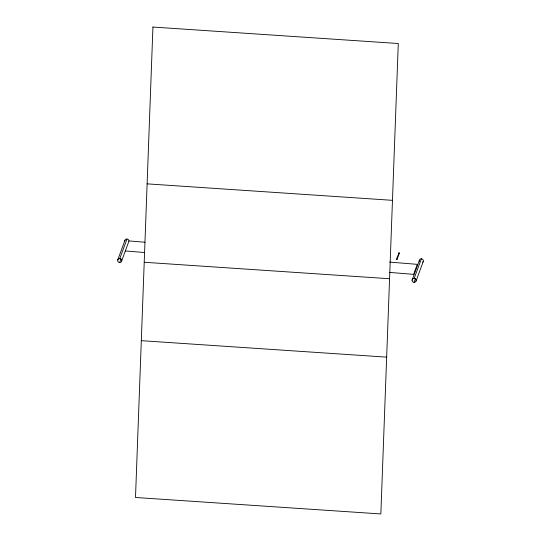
<?xml version="1.0" encoding="UTF-8"?>
<svg xmlns="http://www.w3.org/2000/svg" width="541" height="541" viewBox="0 0 541 541"><rect width="100%" height="100%" fill="white"/><g stroke="black" fill="none" stroke-linecap="round" stroke-linejoin="round"><path stroke-width="0.81" d="M396.31 259.423L396.966 259.633L399.339 253.174L399.116 252.755L396.31 259.423L396.966 259.633M398.69 252.958L399.339 253.174M117.722 259.978L124.937 240.366M119.75 258.659A2.056 1.954 20.2 0 1 121.414 261.716A2.056 1.954 20.2 0 1 117.87 261.479A2.056 1.954 20.2 0 1 119.75 258.659L126.966 239.048A2.056 1.954 20.2 0 1 128.941 241.144M119.608 262.581L121.049 258.659M121.725 260.755L129.015 240.934L144.988 242.226M412.059 280.245L419.275 260.627M414.176 278.419A2.056 1.954 20.2 0 1 415.84 281.482A2.056 1.954 20.2 0 1 412.296 281.246A2.056 1.954 20.2 0 1 414.176 278.419L421.392 258.808M414.034 282.341L415.474 278.419M416.063 281.022L423.278 261.404M147.118 183.859L392.475 200.332M144.217 262.263L389.567 278.737M141.309 340.668L386.666 357.141M389.567 262.094L417.3 264.346L413.615 274.361L389.243 272.38M125.329 250.95L144.663 252.519M124.849 240.867A2.056 1.954 20.2 0 1 126.966 239.048M419.512 261.628A2.056 1.954 20.2 0 1 420.208 259.085A2.056 1.954 20.2 0 1 422.934 259.612A2.056 1.954 20.2 0 1 422.717 262.25M152.934 27.05L135.5 497.483L380.85 513.95L398.284 43.517L152.934 27.05"/></g></svg>
